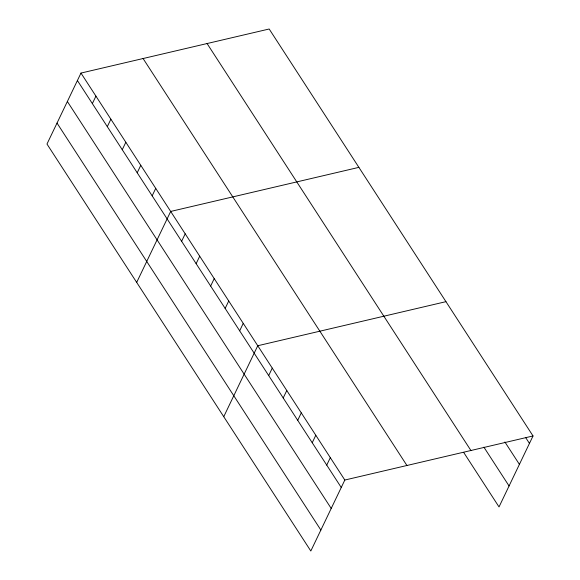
<?xml version="1.0" encoding="UTF-8"?>
<svg xmlns="http://www.w3.org/2000/svg" width="580" height="580" viewBox="0 0 580 580"><rect width="100%" height="100%" fill="white"/><g stroke="black" fill="none" stroke-linecap="round" stroke-linejoin="round"><path stroke-width="0.87" d="M80.975 73.073L46.98 144.043L310.822 551L344.825 480.037L533.02 435.957L269.178 29L80.975 73.073L344.825 480.037M92.358 103.595L95.925 96.135M107.307 126.65L110.881 119.197M122.257 149.713L125.831 142.26M137.206 172.775L140.78 165.322M152.163 195.837L155.73 188.384M136.684 282.409L170.687 211.439L358.882 167.366M181.627 241.28L185.194 233.827M196.134 263.661L199.708 256.208M210.649 286.049L214.216 278.589M225.156 308.43L228.73 300.976M239.67 330.81L243.245 323.357M223.749 416.701L257.752 345.738L445.955 301.665M268.692 375.579L272.267 368.119M283.207 397.96L286.774 390.507M297.714 420.34L301.288 412.887M312.228 442.728L315.803 435.268M326.736 465.109L330.31 457.656M533.02 435.957L499.025 506.927L463.71 452.458M525.582 437.45L529.453 443.417M504.897 441.989L519.412 464.377M483.909 447.173L509.066 485.967M207.075 43.544L470.916 450.508M143.086 58.529L406.928 465.493M77.408 80.533L341.25 487.49M67.36 101.485L331.209 508.45M57.021 123.083L320.863 530.04"/></g></svg>
